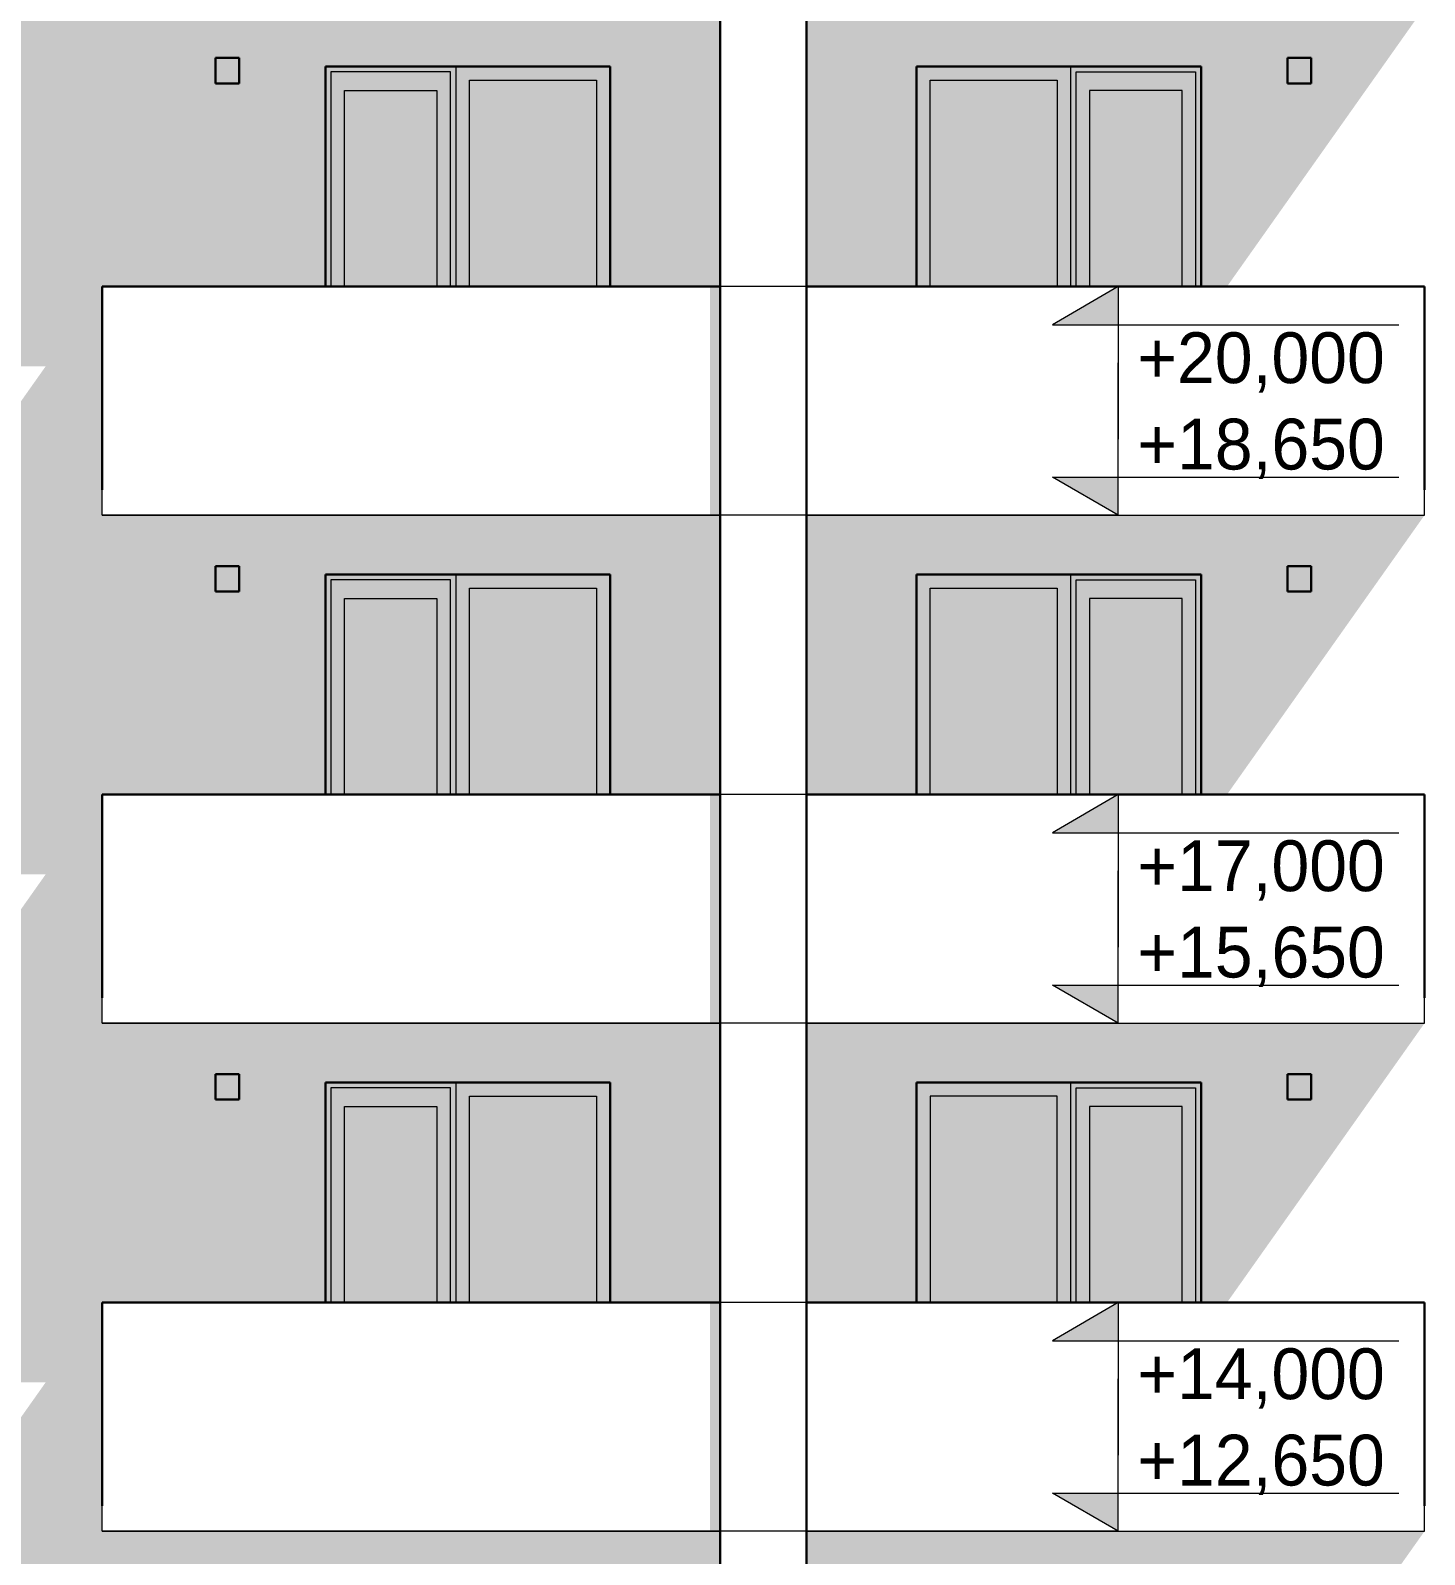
# Model space of a CAD drawing. Extents: x -73780 to 132552, y -11647 to 36957.
# Drawn here: x -62275 to -54043, y 12512 to 21512 of the extents above; entities that cross this region are included whole.
import ezdxf

# ---------------------------------------------------------------- set-up
doc = ezdxf.new("R2010")
doc.units = 0
doc.header["$MEASUREMENT"] = 0
for name, color, linetype, lineweight in [('0_Ном_пера__41', 7, 'Continuous', 30), ('0_Ном_пера__7', 7, 'Continuous', 5), ('Двери ArchiCAD_Ном_пера__1', 7, 'Continuous', 13), ('Двери ArchiCAD_Ном_пера__41', 7, 'Continuous', 30), ('Двери ArchiCAD_Ном_пера__7', 7, 'Continuous', 5), ('Интерьер- Перегородка_Ном_пера__41', 7, 'Continuous', 30), ('Интерьер- Перегородка_Ном_пера__7', 7, 'Continuous', 5), ('Окна ArchiCAD_Ном_пера__1', 7, 'Continuous', 13), ('Окна ArchiCAD_Ном_пера__41', 7, 'Continuous', 30), ('Окна ArchiCAD_Ном_пера__7', 7, 'Continuous', 5), ('перегородки_Ном_пера__7', 7, 'Continuous', 5), ('Перекрытия_Ном_пера__21', 7, 'Continuous', 20), ('Перекрытия_Ном_пера__7', 7, 'Continuous', 5)]:
    doc.layers.add(name, color=color, linetype=linetype, lineweight=lineweight)
doc.layers.add('0_Ном_пера__98', color=7, linetype='Continuous', lineweight=13, true_color=0x001f3e)
for name, color, linetype in [('Двери ArchiCAD', 7, 'Continuous'), ('Интерьер- Перегородка', 7, 'Continuous'), ('Окна ArchiCAD', 7, 'Continuous'), ('перегородки', 7, 'Continuous'), ('Перекрытия', 7, 'Continuous')]:
    doc.layers.add(name, color=color, linetype=linetype)
doc.styles.add('СГЕНЕРИР_СТИЛЬ_1', font='GOTHIC.TTF')

# ---------------------------------------------------------------- blocks, each defined once
blk = doc.blocks.new('Элемент разреза_225', base_point=(-87179.4, 0))
at = {"layer": 'Окна ArchiCAD_Ном_пера__7', "linetype": 'Continuous'}
for points in [[(-59762.7, 15220), (-59682.7, 15220), (-58932.7, 15220), (-58852.7, 15220), (-58852.7, 15300), (-59762.7, 15300)], [(-59762.7, 15220), (-59762.7, 14000), (-59682.7, 14000), (-59682.7, 15220)], [(-58932.7, 15220), (-59682.7, 15220), (-59682.7, 14000), (-58932.7, 14000)], [(-58932.7, 15220), (-58932.7, 14000), (-58852.7, 14000), (-58852.7, 15220)]]:
    blk.add_hatch(color=256, dxfattribs=at).paths.add_polyline_path(points, flags=0)
at = {"layer": 'Окна ArchiCAD_Ном_пера__1', "linetype": 'Continuous'}
for p, q in [((-59682.7, 14000), (-59682.7, 15220)), ((-59682.7, 15220), (-58932.7, 15220)), ((-58932.7, 15220), (-58932.7, 14000))]:
    blk.add_line(p, q, dxfattribs=at)
at = {"layer": 'Окна ArchiCAD_Ном_пера__41', "linetype": 'Continuous'}
blk.add_line((-58852.7, 15300), (-58852.7, 14000), dxfattribs=at)
blk = doc.blocks.new('Элемент разреза_226', base_point=(-87179.4, 0))
at = {"layer": 'Окна ArchiCAD_Ном_пера__7', "linetype": 'Continuous'}
for points in [[(-56132.7, 15220), (-56132.7, 15300), (-57042.7, 15300), (-57042.7, 15220), (-56962.7, 15220), (-56212.7, 15220)], [(-57042.7, 14000), (-56962.7, 14000), (-56962.7, 15220), (-57042.7, 15220)], [(-56962.7, 15220), (-56962.7, 14000), (-56212.7, 14000), (-56212.7, 15220)], [(-56212.7, 14000), (-56132.7, 14000), (-56132.7, 15220), (-56212.7, 15220)]]:
    blk.add_hatch(color=256, dxfattribs=at).paths.add_polyline_path(points, flags=0)
at = {"layer": 'Окна ArchiCAD_Ном_пера__1', "linetype": 'Continuous'}
for p, q in [((-56962.7, 15220), (-56962.7, 14000)), ((-56212.7, 15220), (-56962.7, 15220)), ((-56212.7, 14000), (-56212.7, 15220))]:
    blk.add_line(p, q, dxfattribs=at)
at = {"layer": 'Окна ArchiCAD_Ном_пера__41', "linetype": 'Continuous'}
blk.add_line((-57042.7, 14000), (-57042.7, 15300), dxfattribs=at)
blk = doc.blocks.new('Элемент разреза_235', base_point=(-87179.4, 0))
at = {"layer": 'Окна ArchiCAD_Ном_пера__7', "linetype": 'Continuous'}
for points in [[(-59762.7, 18220), (-59682.7, 18220), (-58932.7, 18220), (-58852.7, 18220), (-58852.7, 18300), (-59762.7, 18300)], [(-59762.7, 18220), (-59762.7, 17000), (-59682.7, 17000), (-59682.7, 18220)], [(-58932.7, 18220), (-59682.7, 18220), (-59682.7, 17000), (-58932.7, 17000)], [(-58932.7, 18220), (-58932.7, 17000), (-58852.7, 17000), (-58852.7, 18220)]]:
    blk.add_hatch(color=256, dxfattribs=at).paths.add_polyline_path(points, flags=0)
at = {"layer": 'Окна ArchiCAD_Ном_пера__1', "linetype": 'Continuous'}
for p, q in [((-59682.7, 17000), (-59682.7, 18220)), ((-59682.7, 18220), (-58932.7, 18220)), ((-58932.7, 18220), (-58932.7, 17000))]:
    blk.add_line(p, q, dxfattribs=at)
at = {"layer": 'Окна ArchiCAD_Ном_пера__41', "linetype": 'Continuous'}
blk.add_line((-58852.7, 17000), (-58852.7, 18300), dxfattribs=at)
blk = doc.blocks.new('Элемент разреза_236', base_point=(-87179.4, 0))
at = {"layer": 'Окна ArchiCAD_Ном_пера__7', "linetype": 'Continuous'}
for points in [[(-57042.7, 18220), (-56962.7, 18220), (-56212.7, 18220), (-56132.7, 18220), (-56132.7, 18300), (-57042.7, 18300)], [(-57042.7, 18220), (-57042.7, 17000), (-56962.7, 17000), (-56962.7, 18220)], [(-56962.7, 17000), (-56212.7, 17000), (-56212.7, 18220), (-56962.7, 18220)], [(-56212.7, 18220), (-56212.7, 17000), (-56132.7, 17000), (-56132.7, 18220)]]:
    blk.add_hatch(color=256, dxfattribs=at).paths.add_polyline_path(points, flags=0)
at = {"layer": 'Окна ArchiCAD_Ном_пера__1', "linetype": 'Continuous'}
for p, q in [((-56962.7, 17000), (-56962.7, 18220)), ((-56962.7, 18220), (-56212.7, 18220)), ((-56212.7, 18220), (-56212.7, 17000))]:
    blk.add_line(p, q, dxfattribs=at)
at = {"layer": 'Окна ArchiCAD_Ном_пера__41', "linetype": 'Continuous'}
blk.add_line((-57042.7, 17000), (-57042.7, 18300), dxfattribs=at)
blk = doc.blocks.new('Элемент разреза_241', base_point=(-87179.4, 0))
at = {"layer": 'Окна ArchiCAD_Ном_пера__7', "linetype": 'Continuous'}
for points in [[(-59762.7, 21220), (-59682.7, 21220), (-58932.7, 21220), (-58852.7, 21220), (-58852.7, 21300), (-59762.7, 21300)], [(-59762.7, 21220), (-59762.7, 20000), (-59682.7, 20000), (-59682.7, 21220)], [(-58932.7, 21220), (-59682.7, 21220), (-59682.7, 20000), (-58932.7, 20000)], [(-58932.7, 21220), (-58932.7, 20000), (-58852.7, 20000), (-58852.7, 21220)]]:
    blk.add_hatch(color=256, dxfattribs=at).paths.add_polyline_path(points, flags=0)
at = {"layer": 'Окна ArchiCAD_Ном_пера__1', "linetype": 'Continuous'}
for p, q in [((-59682.7, 20000), (-59682.7, 21220)), ((-59682.7, 21220), (-58932.7, 21220)), ((-58932.7, 21220), (-58932.7, 20000))]:
    blk.add_line(p, q, dxfattribs=at)
at = {"layer": 'Окна ArchiCAD_Ном_пера__41', "linetype": 'Continuous'}
blk.add_line((-58852.7, 20000), (-58852.7, 21300), dxfattribs=at)
blk = doc.blocks.new('Элемент разреза_242', base_point=(-87179.4, 0))
at = {"layer": 'Окна ArchiCAD_Ном_пера__7', "linetype": 'Continuous'}
for points in [[(-57042.7, 21220), (-56962.7, 21220), (-56212.7, 21220), (-56132.7, 21220), (-56132.7, 21300), (-57042.7, 21300)], [(-57042.7, 21220), (-57042.7, 20000), (-56962.7, 20000), (-56962.7, 21220)], [(-56962.7, 20000), (-56212.7, 20000), (-56212.7, 21220), (-56962.7, 21220)], [(-56212.7, 21220), (-56212.7, 20000), (-56132.7, 20000), (-56132.7, 21220)]]:
    blk.add_hatch(color=256, dxfattribs=at).paths.add_polyline_path(points, flags=0)
at = {"layer": 'Окна ArchiCAD_Ном_пера__1', "linetype": 'Continuous'}
for p, q in [((-56962.7, 20000), (-56962.7, 21220)), ((-56962.7, 21220), (-56212.7, 21220)), ((-56212.7, 21220), (-56212.7, 20000))]:
    blk.add_line(p, q, dxfattribs=at)
at = {"layer": 'Окна ArchiCAD_Ном_пера__41', "linetype": 'Continuous'}
blk.add_line((-57042.7, 20000), (-57042.7, 21300), dxfattribs=at)
blk = doc.blocks.new('Элемент разреза_265', base_point=(-87179.4, 0))
at = {"layer": 'Двери ArchiCAD_Ном_пера__7', "linetype": 'Continuous'}
for points in [[(-59762.7, 15300), (-60532.7, 15300), (-60532.7, 15268), (-60500.7, 15268), (-59794.7, 15268), (-59762.7, 15268)], [(-60532.7, 14000), (-60500.7, 14000), (-60500.7, 15268), (-60532.7, 15268)], [(-60500.7, 15268), (-60500.7, 15158), (-60420.7, 15158), (-59874.7, 15158), (-59794.7, 15158), (-59794.7, 15268)], [(-59762.7, 15268), (-59794.7, 15268), (-59794.7, 14000), (-59762.7, 14000)], [(-60500.7, 15158), (-60500.7, 14000), (-60420.7, 14000), (-60420.7, 15158)], [(-59874.7, 15158), (-60420.7, 15158), (-60420.7, 14000), (-59874.7, 14000)], [(-59874.7, 14000), (-59794.7, 14000), (-59794.7, 15158), (-59874.7, 15158)]]:
    blk.add_hatch(color=256, dxfattribs=at).paths.add_polyline_path(points, flags=0)
at = {"layer": 'Двери ArchiCAD_Ном_пера__1', "linetype": 'Continuous'}
for p, q in [((-59762.7, 15300), (-59762.7, 15268)), ((-60500.7, 15268), (-60500.7, 14000)), ((-59794.7, 15268), (-60500.7, 15268)), ((-59794.7, 14000), (-59794.7, 15268)), ((-59762.7, 15268), (-59762.7, 14000)), ((-60420.7, 14000), (-60420.7, 15158)), ((-60420.7, 15158), (-59874.7, 15158)), ((-59874.7, 15158), (-59874.7, 14000))]:
    blk.add_line(p, q, dxfattribs=at)
at = {"layer": 'Двери ArchiCAD_Ном_пера__41', "linetype": 'Continuous'}
blk.add_line((-60532.7, 15300), (-60532.7, 14000), dxfattribs=at)
blk = doc.blocks.new('Элемент разреза_266', base_point=(-87179.4, 0))
at = {"layer": 'Двери ArchiCAD_Ном_пера__7', "linetype": 'Continuous'}
for points in [[(-56132.7, 15300), (-56132.7, 15268), (-56100.7, 15268), (-55394.7, 15268), (-55362.7, 15268), (-55362.7, 15300)], [(-56100.7, 15268), (-56132.7, 15268), (-56132.7, 14000), (-56100.7, 14000)], [(-55394.7, 15268), (-56100.7, 15268), (-56100.7, 15158), (-56020.7, 15158), (-55474.7, 15158), (-55394.7, 15158)], [(-55394.7, 15268), (-55394.7, 14000), (-55362.7, 14000), (-55362.7, 15268)], [(-56020.7, 15158), (-56100.7, 15158), (-56100.7, 14000), (-56020.7, 14000)], [(-56020.7, 15158), (-56020.7, 14000), (-55474.7, 14000), (-55474.7, 15158)], [(-55474.7, 15158), (-55474.7, 14000), (-55394.7, 14000), (-55394.7, 15158)]]:
    blk.add_hatch(color=256, dxfattribs=at).paths.add_polyline_path(points, flags=0)
at = {"layer": 'Двери ArchiCAD_Ном_пера__1', "linetype": 'Continuous'}
for p, q in [((-56132.7, 15300), (-56132.7, 15268)), ((-56132.7, 15268), (-56132.7, 14000)), ((-56100.7, 14000), (-56100.7, 15268)), ((-56100.7, 15268), (-55394.7, 15268)), ((-55394.7, 15268), (-55394.7, 14000)), ((-55474.7, 15158), (-56020.7, 15158)), ((-56020.7, 15158), (-56020.7, 14000)), ((-55474.7, 14000), (-55474.7, 15158))]:
    blk.add_line(p, q, dxfattribs=at)
at = {"layer": 'Двери ArchiCAD_Ном_пера__41', "linetype": 'Continuous'}
blk.add_line((-55362.7, 14000), (-55362.7, 15300), dxfattribs=at)
blk = doc.blocks.new('Элемент разреза_269', base_point=(-87179.4, 0))
at = {"layer": 'Двери ArchiCAD_Ном_пера__7', "linetype": 'Continuous'}
for points in [[(-59762.7, 18300), (-60532.7, 18300), (-60532.7, 18268), (-60500.7, 18268), (-59794.7, 18268), (-59762.7, 18268)], [(-60532.7, 18268), (-60532.7, 17000), (-60500.7, 17000), (-60500.7, 18268)], [(-60500.7, 18268), (-60500.7, 18158), (-60420.7, 18158), (-59874.7, 18158), (-59794.7, 18158), (-59794.7, 18268)], [(-59762.7, 18268), (-59794.7, 18268), (-59794.7, 17000), (-59762.7, 17000)], [(-60500.7, 18158), (-60500.7, 17000), (-60420.7, 17000), (-60420.7, 18158)], [(-59874.7, 18158), (-60420.7, 18158), (-60420.7, 17000), (-59874.7, 17000)], [(-59874.7, 17000), (-59794.7, 17000), (-59794.7, 18158), (-59874.7, 18158)]]:
    blk.add_hatch(color=256, dxfattribs=at).paths.add_polyline_path(points, flags=0)
at = {"layer": 'Двери ArchiCAD_Ном_пера__1', "linetype": 'Continuous'}
for p, q in [((-59762.7, 18300), (-59762.7, 18268)), ((-60500.7, 18268), (-60500.7, 17000)), ((-59794.7, 18268), (-60500.7, 18268)), ((-59794.7, 17000), (-59794.7, 18268)), ((-59762.7, 18268), (-59762.7, 17000)), ((-60420.7, 17000), (-60420.7, 18158)), ((-60420.7, 18158), (-59874.7, 18158)), ((-59874.7, 18158), (-59874.7, 17000))]:
    blk.add_line(p, q, dxfattribs=at)
at = {"layer": 'Двери ArchiCAD_Ном_пера__41', "linetype": 'Continuous'}
blk.add_line((-60532.7, 17000), (-60532.7, 18300), dxfattribs=at)
blk = doc.blocks.new('Элемент разреза_270', base_point=(-87179.4, 0))
at = {"layer": 'Двери ArchiCAD_Ном_пера__7', "linetype": 'Continuous'}
for points in [[(-56132.7, 18300), (-56132.7, 18268), (-56100.7, 18268), (-55394.7, 18268), (-55362.7, 18268), (-55362.7, 18300)], [(-56132.7, 18268), (-56132.7, 17000), (-56100.7, 17000), (-56100.7, 18268)], [(-55394.7, 18268), (-56100.7, 18268), (-56100.7, 18158), (-56020.7, 18158), (-55474.7, 18158), (-55394.7, 18158)], [(-55394.7, 18268), (-55394.7, 17000), (-55362.7, 17000), (-55362.7, 18268)], [(-56020.7, 18158), (-56100.7, 18158), (-56100.7, 17000), (-56020.7, 17000)], [(-56020.7, 18158), (-56020.7, 17000), (-55474.7, 17000), (-55474.7, 18158)], [(-55474.7, 18158), (-55474.7, 17000), (-55394.7, 17000), (-55394.7, 18158)]]:
    blk.add_hatch(color=256, dxfattribs=at).paths.add_polyline_path(points, flags=0)
at = {"layer": 'Двери ArchiCAD_Ном_пера__1', "linetype": 'Continuous'}
for p, q in [((-56132.7, 18300), (-56132.7, 18268)), ((-56132.7, 18268), (-56132.7, 17000)), ((-56100.7, 17000), (-56100.7, 18268)), ((-56100.7, 18268), (-55394.7, 18268)), ((-55394.7, 18268), (-55394.7, 17000)), ((-56020.7, 18158), (-56020.7, 17000)), ((-55474.7, 18158), (-56020.7, 18158)), ((-55474.7, 17000), (-55474.7, 18158))]:
    blk.add_line(p, q, dxfattribs=at)
at = {"layer": 'Двери ArchiCAD_Ном_пера__41', "linetype": 'Continuous'}
blk.add_line((-55362.7, 18300), (-55362.7, 17000), dxfattribs=at)
blk = doc.blocks.new('Элемент разреза_272', base_point=(-87179.4, 0))
at = {"layer": 'Двери ArchiCAD_Ном_пера__7', "linetype": 'Continuous'}
for points in [[(-56132.7, 21300), (-56132.7, 21268), (-56100.7, 21268), (-55394.7, 21268), (-55362.7, 21268), (-55362.7, 21300)], [(-56132.7, 21268), (-56132.7, 20000), (-56100.7, 20000), (-56100.7, 21268)], [(-55394.7, 21268), (-56100.7, 21268), (-56100.7, 21158), (-56020.7, 21158), (-55474.7, 21158), (-55394.7, 21158)], [(-55394.7, 21268), (-55394.7, 20000), (-55362.7, 20000), (-55362.7, 21268)], [(-56020.7, 21158), (-56100.7, 21158), (-56100.7, 20000), (-56020.7, 20000)], [(-56020.7, 21158), (-56020.7, 20000), (-55474.7, 20000), (-55474.7, 21158)], [(-55474.7, 21158), (-55474.7, 20000), (-55394.7, 20000), (-55394.7, 21158)]]:
    blk.add_hatch(color=256, dxfattribs=at).paths.add_polyline_path(points, flags=0)
at = {"layer": 'Двери ArchiCAD_Ном_пера__1', "linetype": 'Continuous'}
for p, q in [((-56132.7, 21300), (-56132.7, 21268)), ((-56132.7, 21268), (-56132.7, 20000)), ((-56100.7, 20000), (-56100.7, 21268)), ((-56100.7, 21268), (-55394.7, 21268)), ((-55394.7, 21268), (-55394.7, 20000)), ((-56020.7, 21158), (-56020.7, 20000)), ((-55474.7, 21158), (-56020.7, 21158)), ((-55474.7, 20000), (-55474.7, 21158))]:
    blk.add_line(p, q, dxfattribs=at)
at = {"layer": 'Двери ArchiCAD_Ном_пера__41', "linetype": 'Continuous'}
blk.add_line((-55362.7, 21300), (-55362.7, 20000), dxfattribs=at)
blk = doc.blocks.new('Элемент разреза_271', base_point=(-87179.4, 0))
at = {"layer": 'Двери ArchiCAD_Ном_пера__7', "linetype": 'Continuous'}
for points in [[(-59762.7, 21300), (-60532.7, 21300), (-60532.7, 21268), (-60500.7, 21268), (-59794.7, 21268), (-59762.7, 21268)], [(-60500.7, 21268), (-60532.7, 21268), (-60532.7, 20000), (-60500.7, 20000)], [(-60500.7, 21268), (-60500.7, 21158), (-60420.7, 21158), (-59874.7, 21158), (-59794.7, 21158), (-59794.7, 21268)], [(-59762.7, 21268), (-59794.7, 21268), (-59794.7, 20000), (-59762.7, 20000)], [(-60500.7, 21158), (-60500.7, 20000), (-60420.7, 20000), (-60420.7, 21158)], [(-59874.7, 21158), (-60420.7, 21158), (-60420.7, 20000), (-59874.7, 20000)], [(-59874.7, 20000), (-59794.7, 20000), (-59794.7, 21158), (-59874.7, 21158)]]:
    blk.add_hatch(color=256, dxfattribs=at).paths.add_polyline_path(points, flags=0)
at = {"layer": 'Двери ArchiCAD_Ном_пера__1', "linetype": 'Continuous'}
for p, q in [((-60500.7, 21268), (-60500.7, 20000)), ((-59794.7, 21268), (-60500.7, 21268)), ((-59794.7, 20000), (-59794.7, 21268)), ((-59762.7, 21300), (-59762.7, 21268)), ((-59762.7, 21268), (-59762.7, 20000)), ((-60420.7, 20000), (-60420.7, 21158)), ((-60420.7, 21158), (-59874.7, 21158)), ((-59874.7, 21158), (-59874.7, 20000))]:
    blk.add_line(p, q, dxfattribs=at)
at = {"layer": 'Двери ArchiCAD_Ном_пера__41', "linetype": 'Continuous'}
blk.add_line((-60532.7, 20000), (-60532.7, 21300), dxfattribs=at)
blk = doc.blocks.new('Элемент разреза_6', base_point=(-87179.4, 0))
at = {"layer": 'Перекрытия_Ном_пера__7', "linetype": 'Continuous'}
blk.add_hatch(color=256, dxfattribs=at).paths.add_polyline_path([(-58262.7, 15800), (-58262.7, 15650), (-58202.7, 15650), (-58202.7, 15800)], flags=0)
at = {"layer": 'Перекрытия_Ном_пера__21', "linetype": 'Continuous'}
for q in [(-61852.7, 15800), (-58202.7, 15650)]:
    blk.add_line((-61852.7, 15650), q, dxfattribs=at)
blk = doc.blocks.new('Элемент разреза_9', base_point=(-87179.4, 0))
at = {"layer": 'Перекрытия_Ном_пера__7', "linetype": 'Continuous'}
blk.add_hatch(color=256, dxfattribs=at).paths.add_polyline_path([(-58202.7, 12800), (-58262.7, 12800), (-58262.7, 12650), (-58202.7, 12650)], flags=0)
at = {"layer": 'Перекрытия_Ном_пера__21', "linetype": 'Continuous'}
for q in [(-61852.7, 12800), (-58202.7, 12650)]:
    blk.add_line((-61852.7, 12650), q, dxfattribs=at)
blk = doc.blocks.new('Элемент разреза_10', base_point=(-87179.4, 0))
at = {"layer": 'Перекрытия_Ном_пера__21', "linetype": 'Continuous'}
for p, q in [((-54042.7, 12650), (-54042.7, 12800)), ((-57692.7, 12650), (-54042.7, 12650))]:
    blk.add_line(p, q, dxfattribs=at)
blk = doc.blocks.new('Элемент разреза_42', base_point=(-87179.4, 0))
at = {"layer": 'Перекрытия_Ном_пера__21', "linetype": 'Continuous'}
for p, q in [((-54042.7, 15650), (-54042.7, 15800)), ((-57692.7, 15650), (-54042.7, 15650))]:
    blk.add_line(p, q, dxfattribs=at)
blk = doc.blocks.new('Элемент разреза_44', base_point=(-87179.4, 0))
at = {"layer": 'Перекрытия_Ном_пера__21', "linetype": 'Continuous'}
for p, q in [((-54042.7, 18650), (-54042.7, 18800)), ((-57692.7, 18650), (-54042.7, 18650))]:
    blk.add_line(p, q, dxfattribs=at)
blk = doc.blocks.new('Элемент разреза_45', base_point=(-87179.4, 0))
at = {"layer": 'Перекрытия_Ном_пера__7', "linetype": 'Continuous'}
blk.add_hatch(color=256, dxfattribs=at).paths.add_polyline_path([(-58262.7, 18800), (-58262.7, 18650), (-58202.7, 18650), (-58202.7, 18800)], flags=0)
at = {"layer": 'Перекрытия_Ном_пера__21', "linetype": 'Continuous'}
for q in [(-61852.7, 18800), (-58202.7, 18650)]:
    blk.add_line((-61852.7, 18650), q, dxfattribs=at)
blk = doc.blocks.new('Элемент разреза_103', base_point=(-87179.4, 0))
at = {"layer": '0_Ном_пера__41', "linetype": 'Continuous'}
for p in [(-57692.7, 14000), (-54042.7, 12800)]:
    blk.add_line(p, (-54042.7, 14000), dxfattribs=at)
blk = doc.blocks.new('Элемент разреза_104', base_point=(-87179.4, 0))
at = {"layer": '0_Ном_пера__7', "linetype": 'Continuous'}
blk.add_hatch(color=256, dxfattribs=at).paths.add_polyline_path([(-58262.7, 14000), (-58262.7, 12800), (-58202.7, 12800), (-58202.7, 12900), (-58202.7, 14000)], flags=0)
at = {"layer": '0_Ном_пера__41', "linetype": 'Continuous'}
for p in [(-58202.7, 14000), (-61852.7, 12800)]:
    blk.add_line(p, (-61852.7, 14000), dxfattribs=at)
blk = doc.blocks.new('Элемент разреза_106', base_point=(-87179.4, 0))
at = {"layer": 'перегородки_Ном_пера__7', "linetype": 'Continuous'}
blk.add_hatch(color=256, dxfattribs=at).paths.add_polyline_path([(-61182.7, 15200), (-61042.7, 15200), (-61042.7, 15350), (-61182.7, 15350)], flags=0)
blk = doc.blocks.new('Элемент разреза_107', base_point=(-87179.4, 0))
at = {"layer": 'перегородки_Ном_пера__7', "linetype": 'Continuous'}
blk.add_hatch(color=256, dxfattribs=at).paths.add_polyline_path([(-54852.7, 15200), (-54712.7, 15200), (-54712.7, 15350), (-54852.7, 15350)], flags=0)
blk = doc.blocks.new('Элемент разреза_108', base_point=(-87179.4, 0))
at = {"layer": '0_Ном_пера__41', "linetype": 'Continuous'}
for p, q in [((-58202.7, 12900), (-58202.7, 15900)), ((-57692.7, 12900), (-57692.7, 15900))]:
    blk.add_line(p, q, dxfattribs=at)
blk = doc.blocks.new('Элемент разреза_135', base_point=(-87179.4, 0))
at = {"layer": '0_Ном_пера__7', "linetype": 'Continuous'}
blk.add_hatch(color=256, dxfattribs=at).paths.add_polyline_path([(-58262.7, 15800), (-58202.7, 15800), (-58202.7, 15900), (-58202.7, 17000), (-58262.7, 17000)], flags=0)
at = {"layer": '0_Ном_пера__41', "linetype": 'Continuous'}
for p in [(-58202.7, 17000), (-61852.7, 15800)]:
    blk.add_line(p, (-61852.7, 17000), dxfattribs=at)
blk = doc.blocks.new('Элемент разреза_136', base_point=(-87179.4, 0))
at = {"layer": '0_Ном_пера__41', "linetype": 'Continuous'}
for p in [(-57692.7, 17000), (-54042.7, 15800)]:
    blk.add_line(p, (-54042.7, 17000), dxfattribs=at)
blk = doc.blocks.new('Элемент разреза_138', base_point=(-87179.4, 0))
at = {"layer": 'перегородки_Ном_пера__7', "linetype": 'Continuous'}
blk.add_hatch(color=256, dxfattribs=at).paths.add_polyline_path([(-61182.7, 18350), (-61182.7, 18200), (-61042.7, 18200), (-61042.7, 18350)], flags=0)
blk = doc.blocks.new('Элемент разреза_139', base_point=(-87179.4, 0))
at = {"layer": 'перегородки_Ном_пера__7', "linetype": 'Continuous'}
blk.add_hatch(color=256, dxfattribs=at).paths.add_polyline_path([(-54852.7, 18350), (-54852.7, 18200), (-54712.7, 18200), (-54712.7, 18350)], flags=0)
blk = doc.blocks.new('Элемент разреза_141', base_point=(-87179.4, 0))
at = {"layer": 'Интерьер- Перегородка_Ном_пера__7', "linetype": 'Continuous'}
h = blk.add_hatch(color=256, dxfattribs=at)
h.paths.add_polyline_path([(-63352.7, 13528.7), (-62186, 13528.7), (-62630.5, 12900), (-61852.7, 12900), (-61852.7, 14000), (-60532.7, 14000), (-60532.7, 15300), (-58852.7, 15300), (-58852.7, 14000), (-58202.7, 14000), (-58202.7, 15650), (-61852.7, 15650), (-61852.7, 15800), (-61852.7, 15900), (-62630.5, 15900), (-63054.8, 15300), (-62472.8, 15300), (-62472.8, 13800), (-63352.7, 13800)], flags=0)
h.paths.add_polyline_path([(-61182.7, 15200), (-61182.7, 15350), (-61042.7, 15350), (-61042.7, 15200)], flags=0)
blk.add_hatch(color=256, dxfattribs=at).paths.add_polyline_path([(-57562.7, 15650), (-57692.7, 15650), (-57692.7, 14000), (-57562.7, 14000)], flags=0)
h = blk.add_hatch(color=256, dxfattribs=at)
h.paths.add_polyline_path([(-57562.7, 15650), (-57562.7, 14000), (-57042.7, 14000), (-57042.7, 15300), (-55362.7, 15300), (-55362.7, 14000), (-55209.5, 14000), (-54042.7, 15650)], flags=0)
h.paths.add_polyline_path([(-54712.7, 15200), (-54852.7, 15200), (-54852.7, 15350), (-54712.7, 15350)], flags=0)
at = {"layer": 'Интерьер- Перегородка_Ном_пера__41', "linetype": 'Continuous'}
for p, q in [((-68502.7, 12900), (-68502.7, 15900)), ((-60532.7, 15300), (-58852.7, 15300)), ((-55362.7, 15300), (-57042.7, 15300))]:
    blk.add_line(p, q, dxfattribs=at)
blk = doc.blocks.new('Элемент разреза_148', base_point=(-87179.4, 0))
at = {"layer": '0_Ном_пера__41', "linetype": 'Continuous'}
for p, q in [((-58202.7, 9900), (-58202.7, 12900)), ((-57692.7, 9900), (-57692.7, 12900))]:
    blk.add_line(p, q, dxfattribs=at)
blk = doc.blocks.new('Элемент разреза_150', base_point=(-87179.4, 0))
at = {"layer": 'Интерьер- Перегородка_Ном_пера__7', "linetype": 'Continuous'}
h = blk.add_hatch(color=256, dxfattribs=at)
h.paths.add_polyline_path([(-63352.7, 10528.7), (-62186, 10528.7), (-62630.5, 9900), (-61852.7, 9900), (-61852.7, 11000), (-60532.7, 11000), (-60532.7, 12300), (-58852.7, 12300), (-58852.7, 11000), (-58202.7, 11000), (-58202.7, 12650), (-61852.7, 12650), (-61852.7, 12800), (-61852.7, 12900), (-62630.5, 12900), (-63054.8, 12300), (-62472.8, 12300), (-62472.8, 10800), (-63352.7, 10800)], flags=0)
h.paths.add_polyline_path([(-61182.7, 12200), (-61182.7, 12350), (-61042.7, 12350), (-61042.7, 12200)], flags=0)
blk.add_hatch(color=256, dxfattribs=at).paths.add_polyline_path([(-57562.7, 12650), (-57692.7, 12650), (-57692.7, 11000), (-57562.7, 11000)], flags=0)
h = blk.add_hatch(color=256, dxfattribs=at)
h.paths.add_polyline_path([(-57562.7, 12650), (-57562.7, 11000), (-57042.7, 11000), (-57042.7, 12300), (-55362.7, 12300), (-55362.7, 11000), (-55209.5, 11000), (-54042.7, 12650)], flags=0)
h.paths.add_polyline_path([(-54852.7, 12350), (-54712.7, 12350), (-54712.7, 12200), (-54852.7, 12200)], flags=0)
at = {"layer": 'Интерьер- Перегородка_Ном_пера__41', "linetype": 'Continuous'}
for p, q in [((-68502.7, 9900), (-68502.7, 12900)), ((-60532.7, 12300), (-58852.7, 12300)), ((-55362.7, 12300), (-57042.7, 12300))]:
    blk.add_line(p, q, dxfattribs=at)
blk = doc.blocks.new('Элемент разреза_151', base_point=(-87179.4, 0))
at = {"layer": 'Интерьер- Перегородка_Ном_пера__7', "linetype": 'Continuous'}
h = blk.add_hatch(color=256, dxfattribs=at)
h.paths.add_polyline_path([(-63352.7, 16528.7), (-62186, 16528.7), (-62630.5, 15900), (-61852.7, 15900), (-61852.7, 17000), (-60532.7, 17000), (-60532.7, 18300), (-58852.7, 18300), (-58852.7, 17000), (-58202.7, 17000), (-58202.7, 18650), (-61852.7, 18650), (-61852.7, 18800), (-61852.7, 18900), (-62630.5, 18900), (-63054.8, 18300), (-62472.8, 18300), (-62472.8, 16800), (-63352.7, 16800)], flags=0)
h.paths.add_polyline_path([(-61042.7, 18200), (-61182.7, 18200), (-61182.7, 18350), (-61042.7, 18350)], flags=0)
blk.add_hatch(color=256, dxfattribs=at).paths.add_polyline_path([(-57562.7, 18650), (-57692.7, 18650), (-57692.7, 17000), (-57562.7, 17000)], flags=0)
h = blk.add_hatch(color=256, dxfattribs=at)
h.paths.add_polyline_path([(-57562.7, 18650), (-57562.7, 17000), (-57042.7, 17000), (-57042.7, 18300), (-55362.7, 18300), (-55362.7, 17000), (-55209.5, 17000), (-54042.7, 18650)], flags=0)
h.paths.add_polyline_path([(-54852.7, 18350), (-54712.7, 18350), (-54712.7, 18200), (-54852.7, 18200)], flags=0)
at = {"layer": 'Интерьер- Перегородка_Ном_пера__41', "linetype": 'Continuous'}
for p, q in [((-68502.7, 18900), (-68502.7, 15900)), ((-58852.7, 18300), (-60532.7, 18300)), ((-57042.7, 18300), (-55362.7, 18300))]:
    blk.add_line(p, q, dxfattribs=at)
blk = doc.blocks.new('Элемент разреза_153', base_point=(-87179.4, 0))
at = {"layer": '0_Ном_пера__41', "linetype": 'Continuous'}
for p, q in [((-58202.7, 15900), (-58202.7, 18900)), ((-57692.7, 15900), (-57692.7, 18900))]:
    blk.add_line(p, q, dxfattribs=at)
blk = doc.blocks.new('Элемент разреза_154', base_point=(-87179.4, 0))
at = {"layer": 'Интерьер- Перегородка_Ном_пера__7', "linetype": 'Continuous'}
h = blk.add_hatch(color=256, dxfattribs=at)
h.paths.add_polyline_path([(-62472.8, 19800), (-63352.7, 19800), (-63352.7, 19528.7), (-62186, 19528.7), (-62630.5, 18900), (-61852.7, 18900), (-61852.7, 20000), (-60532.7, 20000), (-60532.7, 21300), (-58852.7, 21300), (-58852.7, 20000), (-58202.7, 20000), (-58202.7, 21650), (-61852.7, 21650), (-61852.7, 21800), (-61852.7, 21900), (-62630.5, 21900), (-63054.8, 21300), (-62472.8, 21300)], flags=0)
h.paths.add_polyline_path([(-61182.7, 21350), (-61042.7, 21350), (-61042.7, 21200), (-61182.7, 21200)], flags=0)
blk.add_hatch(color=256, dxfattribs=at).paths.add_polyline_path([(-57692.7, 20000), (-57562.7, 20000), (-57562.7, 21650), (-57692.7, 21650)], flags=0)
h = blk.add_hatch(color=256, dxfattribs=at)
h.paths.add_polyline_path([(-57562.7, 20000), (-57042.7, 20000), (-57042.7, 21300), (-55362.7, 21300), (-55362.7, 20000), (-55209.5, 20000), (-54042.7, 21650), (-57562.7, 21650)], flags=0)
h.paths.add_polyline_path([(-54852.7, 21350), (-54712.7, 21350), (-54712.7, 21200), (-54852.7, 21200)], flags=0)
at = {"layer": 'Интерьер- Перегородка_Ном_пера__41', "linetype": 'Continuous'}
for p, q in [((-68502.7, 21900), (-68502.7, 18900)), ((-58852.7, 21300), (-60532.7, 21300)), ((-57042.7, 21300), (-55362.7, 21300))]:
    blk.add_line(p, q, dxfattribs=at)
blk = doc.blocks.new('Элемент разреза_156', base_point=(-87179.4, 0))
at = {"layer": '0_Ном_пера__41', "linetype": 'Continuous'}
for p, q in [((-58202.7, 18900), (-58202.7, 21900)), ((-57692.7, 18900), (-57692.7, 21900))]:
    blk.add_line(p, q, dxfattribs=at)
blk = doc.blocks.new('Элемент разреза_157', base_point=(-87179.4, 0))
at = {"layer": 'перегородки_Ном_пера__7', "linetype": 'Continuous'}
blk.add_hatch(color=256, dxfattribs=at).paths.add_polyline_path([(-61182.7, 21200), (-61042.7, 21200), (-61042.7, 21350), (-61182.7, 21350)], flags=0)
blk = doc.blocks.new('Элемент разреза_158', base_point=(-87179.4, 0))
at = {"layer": 'перегородки_Ном_пера__7', "linetype": 'Continuous'}
blk.add_hatch(color=256, dxfattribs=at).paths.add_polyline_path([(-54852.7, 21350), (-54852.7, 21200), (-54712.7, 21200), (-54712.7, 21350)], flags=0)
blk = doc.blocks.new('Элемент разреза_160', base_point=(-87179.4, 0))
at = {"layer": '0_Ном_пера__41', "linetype": 'Continuous'}
for p in [(-57692.7, 20000), (-54042.7, 18800)]:
    blk.add_line(p, (-54042.7, 20000), dxfattribs=at)
blk = doc.blocks.new('Элемент разреза_161', base_point=(-87179.4, 0))
at = {"layer": '0_Ном_пера__7', "linetype": 'Continuous'}
blk.add_hatch(color=256, dxfattribs=at).paths.add_polyline_path([(-58262.7, 18800), (-58202.7, 18800), (-58202.7, 18900), (-58202.7, 20000), (-58262.7, 20000)], flags=0)
at = {"layer": '0_Ном_пера__41', "linetype": 'Continuous'}
for p in [(-58202.7, 20000), (-61852.7, 18800)]:
    blk.add_line(p, (-61852.7, 20000), dxfattribs=at)
blk = doc.blocks.new('Элемент разреза_354', base_point=(-87179.4, 0))
at = {"layer": 'Окна ArchiCAD_Ном_пера__41', "linetype": 'Continuous'}
for p, q in [((-54852.7, 18350), (-54852.7, 18200)), ((-54712.7, 18350), (-54852.7, 18350)), ((-54712.7, 18200), (-54712.7, 18350)), ((-54852.7, 18200), (-54712.7, 18200))]:
    blk.add_line(p, q, dxfattribs=at)
blk = doc.blocks.new('Элемент разреза_355', base_point=(-87179.4, 0))
at = {"layer": 'Окна ArchiCAD_Ном_пера__41', "linetype": 'Continuous'}
for p, q in [((-61182.7, 18350), (-61182.7, 18200)), ((-61042.7, 18350), (-61182.7, 18350)), ((-61042.7, 18200), (-61042.7, 18350)), ((-61182.7, 18200), (-61042.7, 18200))]:
    blk.add_line(p, q, dxfattribs=at)
blk = doc.blocks.new('Элемент разреза_344', base_point=(-87179.4, 0))
at = {"layer": 'Окна ArchiCAD_Ном_пера__41', "linetype": 'Continuous'}
for p, q in [((-61182.7, 15200), (-61182.7, 15350)), ((-61182.7, 15350), (-61042.7, 15350)), ((-61042.7, 15350), (-61042.7, 15200)), ((-61042.7, 15200), (-61182.7, 15200))]:
    blk.add_line(p, q, dxfattribs=at)
blk = doc.blocks.new('Элемент разреза_345', base_point=(-87179.4, 0))
at = {"layer": 'Окна ArchiCAD_Ном_пера__41', "linetype": 'Continuous'}
for p, q in [((-54852.7, 15200), (-54852.7, 15350)), ((-54852.7, 15350), (-54712.7, 15350)), ((-54712.7, 15350), (-54712.7, 15200)), ((-54712.7, 15200), (-54852.7, 15200))]:
    blk.add_line(p, q, dxfattribs=at)
blk = doc.blocks.new('Элемент разреза_348', base_point=(-87179.4, 0))
at = {"layer": 'Окна ArchiCAD_Ном_пера__41', "linetype": 'Continuous'}
for p, q in [((-54852.7, 21350), (-54852.7, 21200)), ((-54712.7, 21350), (-54852.7, 21350)), ((-54712.7, 21200), (-54712.7, 21350)), ((-54852.7, 21200), (-54712.7, 21200))]:
    blk.add_line(p, q, dxfattribs=at)
blk = doc.blocks.new('Элемент разреза_349', base_point=(-87179.4, 0))
at = {"layer": 'Окна ArchiCAD_Ном_пера__41', "linetype": 'Continuous'}
for p, q in [((-61182.7, 21350), (-61182.7, 21200)), ((-61042.7, 21350), (-61182.7, 21350)), ((-61042.7, 21200), (-61042.7, 21350)), ((-61182.7, 21200), (-61042.7, 21200))]:
    blk.add_line(p, q, dxfattribs=at)
blk = doc.blocks.new('Линейный размер_1', base_point=(-55851.1, 5000))
at = {"layer": '0_Ном_пера__98', "linetype": 'Continuous'}
for points in [[(-55851.1, 20000), (-56240.3, 19775), (-55851.1, 19775)], [(-55851.1, 18650), (-56240.3, 18875), (-55851.1, 18875)], [(-55851.1, 17000), (-56240.3, 16775), (-55851.1, 16775)], [(-55851.1, 15650), (-56240.3, 15875), (-55851.1, 15875)], [(-55851.1, 14000), (-56240.3, 13775), (-55851.1, 13775)], [(-55851.1, 12650), (-56240.3, 12875), (-55851.1, 12875)]]:
    blk.add_hatch(color=256, dxfattribs=at).paths.add_polyline_path(points, flags=0)
for p, q in [((-55851.1, 20000), (-61852.7, 20000)), ((-55851.1, 20000), (-56240.3, 19775)), ((-55851.1, 20000), (-55682.3, 20000)), ((-55851.1, 20000), (-55851.1, 19100)), ((-56240.3, 19775), (-55851.1, 19775)), ((-55851.1, 19775), (-54194.1, 19775)), ((-55851.1, 18650), (-55851.1, 19550)), ((-55851.1, 18650), (-56240.3, 18875)), ((-56240.3, 18875), (-55851.1, 18875)), ((-55851.1, 18875), (-54194.1, 18875)), ((-55851.1, 18650), (-61852.7, 18650)), ((-55851.1, 18650), (-55682.3, 18650)), ((-55851.1, 17000), (-61852.7, 17000)), ((-55851.1, 17000), (-56240.3, 16775)), ((-55851.1, 17000), (-55682.3, 17000)), ((-55851.1, 17000), (-55851.1, 16100)), ((-56240.3, 16775), (-55851.1, 16775)), ((-55851.1, 16775), (-54194.1, 16775)), ((-55851.1, 15650), (-55851.1, 16550)), ((-55851.1, 15650), (-56240.3, 15875)), ((-56240.3, 15875), (-55851.1, 15875)), ((-55851.1, 15875), (-54194.1, 15875)), ((-55851.1, 15650), (-61852.7, 15650)), ((-55851.1, 15650), (-55682.3, 15650)), ((-55851.1, 14000), (-61852.7, 14000)), ((-55851.1, 14000), (-56240.3, 13775)), ((-55851.1, 14000), (-55682.3, 14000)), ((-55851.1, 14000), (-55851.1, 13100)), ((-56240.3, 13775), (-55851.1, 13775)), ((-55851.1, 13775), (-54194.1, 13775)), ((-55851.1, 12650), (-55851.1, 13550)), ((-55851.1, 12650), (-56240.3, 12875)), ((-56240.3, 12875), (-55851.1, 12875)), ((-55851.1, 12875), (-54194.1, 12875)), ((-55851.1, 12650), (-61852.7, 12650)), ((-55851.1, 12650), (-55682.3, 12650))]:
    blk.add_line(p, q, dxfattribs=at)
at = {"layer": '0_Ном_пера__98', "char_height": 300, "attachment_point": 1, "style": 'СГЕНЕРИР_СТИЛЬ_1'}
for s, insert in [('{+20,000}', (-55738.6, 19730)), ('{+18,650}', (-55738.6, 19220)), ('{+17,000}', (-55738.6, 16730)), ('{+15,650}', (-55738.6, 16220)), ('{+14,000}', (-55738.6, 13730)), ('{+12,650}', (-55738.6, 13220))]:
    blk.add_mtext(s, dxfattribs=dict(at, insert=insert))

msp = doc.modelspace()

# ---------------------------------------------------------------- block references
at = {"linetype": 'Continuous'}
msp.add_blockref('Линейный размер_1', (-55851.1, 5000), dxfattribs=at)
for name in ['Элемент разреза_156', 'Элемент разреза_161', 'Элемент разреза_160', 'Элемент разреза_153', 'Элемент разреза_135', 'Элемент разреза_136', 'Элемент разреза_108', 'Элемент разреза_104', 'Элемент разреза_103', 'Элемент разреза_148']:
    msp.add_blockref(name, (-87179.4, 0))
at = {"layer": 'Двери ArchiCAD'}
for name in ['Элемент разреза_271', 'Элемент разреза_272', 'Элемент разреза_269', 'Элемент разреза_270', 'Элемент разреза_265', 'Элемент разреза_266']:
    msp.add_blockref(name, (-87179.4, 0), dxfattribs=at)
at = {"layer": 'Интерьер- Перегородка'}
for name in ['Элемент разреза_154', 'Элемент разреза_151', 'Элемент разреза_141', 'Элемент разреза_150']:
    msp.add_blockref(name, (-87179.4, 0), dxfattribs=at)
at = {"layer": 'Окна ArchiCAD'}
for name in ['Элемент разреза_349', 'Элемент разреза_348', 'Элемент разреза_241', 'Элемент разреза_242', 'Элемент разреза_355', 'Элемент разреза_235', 'Элемент разреза_236', 'Элемент разреза_354', 'Элемент разреза_344', 'Элемент разреза_225', 'Элемент разреза_226', 'Элемент разреза_345']:
    msp.add_blockref(name, (-87179.4, 0), dxfattribs=at)
at = {"layer": 'перегородки'}
for name in ['Элемент разреза_157', 'Элемент разреза_158', 'Элемент разреза_138', 'Элемент разреза_139', 'Элемент разреза_106', 'Элемент разреза_107']:
    msp.add_blockref(name, (-87179.4, 0), dxfattribs=at)
at = {"layer": 'Перекрытия'}
for name in ['Элемент разреза_45', 'Элемент разреза_44', 'Элемент разреза_6', 'Элемент разреза_42', 'Элемент разреза_9', 'Элемент разреза_10']:
    msp.add_blockref(name, (-87179.4, 0), dxfattribs=at)

doc.saveas('drawing.dxf')
